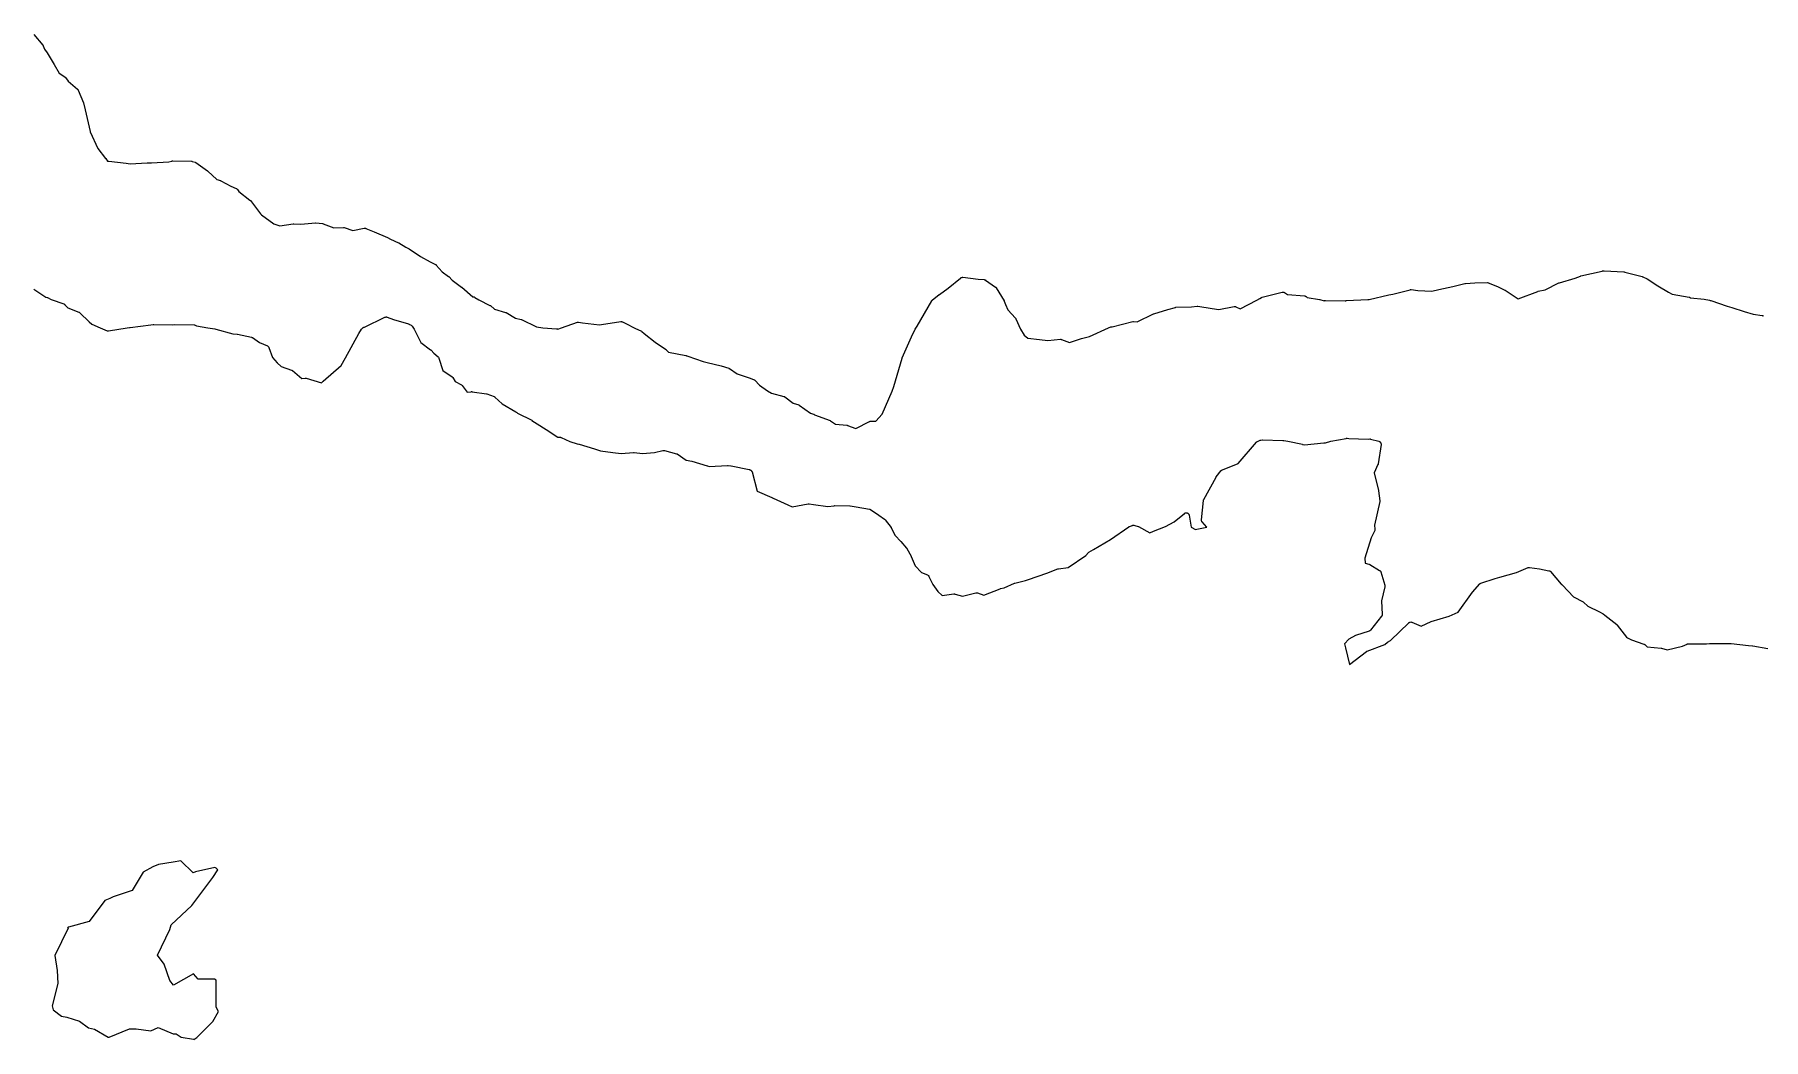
# Model space of a CAD drawing. Header units: millimetres. Extents: x 0 to 600, y 0 to 900.
# Drawn here: x 104.32 to 146.66, y 104.07 to 128.67 of the extents above; entities that cross this region are included whole.
import ezdxf

# ---------------------------------------------------------------- set-up
doc = ezdxf.new("R2010")
doc.units = ezdxf.units.MM
doc.layers.add('CORTE', color=1, linetype='Continuous')
doc.layers.add('GRABADO', color=5, linetype='Continuous')

msp = doc.modelspace()

# ---------------------------------------------------------------- linework, layer by layer
at = {"layer": 'CORTE'}
msp.add_lwpolyline([(104.304, 128.674), (104.523, 128.415), (104.526, 128.41), (104.529, 128.404), (104.532, 128.399), (104.564, 128.316), (104.627, 128.229), (104.629, 128.226), (104.799, 127.944), (104.8, 127.944), (104.924, 127.728), (105.058, 127.639), (105.063, 127.635), (105.07, 127.629), (105.074, 127.624), (105.143, 127.535), (105.367, 127.341), (105.37, 127.338), (105.377, 127.331), (105.383, 127.322), (105.386, 127.316), (105.514, 127.005), (105.561, 126.835), (105.679, 126.302), (105.679, 126.301), (105.681, 126.296), (105.869, 125.887), (106.06, 125.641), (106.061, 125.64), (106.108, 125.576), (106.141, 125.573), (106.56, 125.523), (106.66, 125.508), (107.08, 125.537), (107.084, 125.537), (107.179, 125.534), (107.609, 125.558), (107.682, 125.579), (107.687, 125.581), (107.698, 125.582), (107.703, 125.582), (108.159, 125.574), (108.163, 125.574), (108.17, 125.573), (108.176, 125.571), (108.249, 125.55), (108.255, 125.548), (108.263, 125.544), (108.268, 125.54), (108.555, 125.337), (108.559, 125.334), (108.786, 125.123), (108.87, 125.099), (108.874, 125.098), (108.879, 125.096), (109.124, 124.964), (109.256, 124.907), (109.261, 124.905), (109.269, 124.9), (109.278, 124.893), (109.284, 124.887), (109.286, 124.884), (109.324, 124.834), (109.592, 124.622), (109.596, 124.619), (109.6, 124.615), (109.603, 124.612), (109.852, 124.289), (109.865, 124.273), (109.879, 124.258), (110.177, 124.04), (110.322, 123.995), (110.656, 124.043), (110.661, 124.043), (110.666, 124.043), (110.838, 124.032), (111.198, 124.064), (111.205, 124.064), (111.37, 124.047), (111.376, 124.047), (111.383, 124.045), (111.387, 124.043), (111.645, 123.942), (111.883, 123.951), (111.887, 123.951), (111.893, 123.951), (111.904, 123.949), (112.11, 123.877), (112.394, 123.933), (112.399, 123.934), (112.407, 123.934), (112.416, 123.934), (112.428, 123.932), (112.435, 123.929), (112.639, 123.845), (112.96, 123.704), (112.962, 123.703), (113.032, 123.666), (113.234, 123.576), (113.237, 123.574), (113.414, 123.473), (113.49, 123.433), (113.493, 123.431), (113.769, 123.244), (114.011, 123.11), (114.138, 123.047), (114.14, 123.046), (114.146, 123.042), (114.154, 123.035), (114.158, 123.031), (114.303, 122.869), (114.458, 122.754), (114.462, 122.75), (114.464, 122.749), (114.548, 122.662), (114.778, 122.488), (114.78, 122.487), (115.052, 122.254), (115.076, 122.251), (115.082, 122.25), (115.094, 122.247), (115.104, 122.241), (115.195, 122.184), (115.472, 122.045), (115.475, 122.044), (115.483, 122.039), (115.581, 121.953), (115.852, 121.874), (115.857, 121.872), (115.861, 121.871), (115.866, 121.868), (116.095, 121.73), (116.238, 121.7), (116.241, 121.699), (116.248, 121.697), (116.608, 121.517), (116.608, 121.517), (116.766, 121.499), (117.103, 121.474), (117.109, 121.473), (117.116, 121.472), (117.123, 121.469), (117.127, 121.467), (117.13, 121.466), (117.222, 121.495), (117.613, 121.633), (117.617, 121.634), (117.625, 121.636), (117.633, 121.636), (117.642, 121.636), (117.738, 121.62), (118.158, 121.567), (118.204, 121.573), (118.673, 121.647), (118.679, 121.648), (118.683, 121.648), (118.691, 121.647), (118.7, 121.645), (118.708, 121.643), (118.714, 121.64), (118.796, 121.6), (119.017, 121.491), (119.181, 121.41), (119.188, 121.406), (119.251, 121.356), (119.516, 121.145), (119.771, 120.971), (119.775, 120.969), (119.778, 120.965), (119.841, 120.899), (120.269, 120.817), (120.277, 120.814), (120.285, 120.811), (120.289, 120.808), (120.317, 120.802), (120.321, 120.801), (120.697, 120.674), (120.791, 120.65), (121.132, 120.563), (121.134, 120.562), (121.319, 120.505), (121.324, 120.503), (121.33, 120.5), (121.334, 120.498), (121.527, 120.365), (121.843, 120.26), (121.938, 120.225), (121.95, 120.219), (121.96, 120.211), (122.075, 120.092), (122.271, 119.952), (122.369, 119.897), (122.667, 119.818), (122.672, 119.817), (122.679, 119.814), (122.685, 119.811), (122.689, 119.808), (122.899, 119.649), (123.035, 119.606), (123.039, 119.604), (123.048, 119.6), (123.321, 119.407), (123.393, 119.382), (123.397, 119.38), (123.401, 119.378), (123.419, 119.367), (123.8, 119.227), (123.806, 119.224), (123.811, 119.221), (123.935, 119.139), (124.21, 119.112), (124.217, 119.111), (124.225, 119.109), (124.228, 119.108), (124.428, 119.034), (124.768, 119.202), (124.775, 119.205), (124.783, 119.207), (124.788, 119.208), (124.794, 119.209), (124.921, 119.213), (125.077, 119.382), (125.319, 119.945), (125.361, 120.059), (125.406, 120.195), (125.564, 120.753), (125.566, 120.758), (125.794, 121.272), (125.888, 121.461), (125.936, 121.538), (126.293, 122.159), (126.296, 122.163), (126.298, 122.166), (126.304, 122.173), (126.476, 122.308), (126.478, 122.309), (126.696, 122.469), (126.998, 122.715), (127.004, 122.72), (127.013, 122.725), (127.018, 122.727), (127.025, 122.729), (127.033, 122.731), (127.039, 122.732), (127.046, 122.732), (127.053, 122.732), (127.424, 122.686), (127.576, 122.675), (127.581, 122.675), (127.587, 122.674), (127.595, 122.671), (127.601, 122.668), (127.604, 122.667), (127.609, 122.664), (127.853, 122.494), (127.861, 122.487), (127.868, 122.479), (127.87, 122.475), (128.064, 122.154), (128.067, 122.148), (128.098, 122.063), (128.155, 121.939), (128.343, 121.73), (128.347, 121.725), (128.351, 121.718), (128.354, 121.713), (128.465, 121.459), (128.552, 121.316), (128.644, 121.244), (128.929, 121.212), (129.138, 121.189), (129.441, 121.215), (129.448, 121.215), (129.456, 121.214), (129.464, 121.213), (129.472, 121.21), (129.662, 121.139), (129.962, 121.23), (130.157, 121.283), (130.618, 121.492), (130.619, 121.493), (130.679, 121.517), (130.684, 121.519), (130.694, 121.521), (130.712, 121.522), (131.213, 121.648), (131.218, 121.649), (131.224, 121.65), (131.23, 121.65), (131.322, 121.644), (131.721, 121.838), (131.727, 121.84), (132.069, 121.946), (132.257, 121.997), (132.263, 121.998), (132.269, 121.998), (132.656, 122.012), (132.792, 122.023), (132.798, 122.024), (132.806, 122.023), (133.162, 121.968), (133.318, 121.944), (133.696, 122.016), (133.701, 122.016), (133.709, 122.017), (133.719, 122.016), (133.728, 122.015), (133.735, 122.012), (133.74, 122.01), (133.841, 121.963), (134.249, 122.174), (134.249, 122.174), (134.33, 122.215), (134.366, 122.235), (134.372, 122.238), (134.382, 122.242), (134.871, 122.369), (134.874, 122.37), (134.881, 122.371), (134.893, 122.371), (134.898, 122.37), (134.902, 122.37), (134.91, 122.368), (134.916, 122.365), (134.923, 122.362), (134.929, 122.359), (135.002, 122.31), (135.418, 122.277), (135.423, 122.276), (135.431, 122.275), (135.439, 122.272), (135.448, 122.268), (135.454, 122.264), (135.458, 122.261), (135.482, 122.24), (135.787, 122.192), (135.792, 122.191), (135.901, 122.158), (135.909, 122.161), (135.913, 122.162), (135.92, 122.164), (135.929, 122.165), (135.934, 122.165), (136.415, 122.154), (136.433, 122.16), (136.439, 122.162), (136.445, 122.163), (136.45, 122.163), (136.973, 122.187), (136.977, 122.187), (136.979, 122.187), (137.002, 122.192), (137.485, 122.304), (137.489, 122.304), (137.581, 122.316), (138.006, 122.428), (138.013, 122.43), (138.025, 122.431), (138.032, 122.43), (138.194, 122.409), (138.54, 122.391), (138.713, 122.433), (139.053, 122.508), (139.346, 122.582), (139.353, 122.583), (139.36, 122.584), (139.591, 122.594), (139.901, 122.602), (139.909, 122.601), (139.913, 122.601), (139.921, 122.599), (140.146, 122.509), (140.148, 122.507), (140.326, 122.42), (140.331, 122.417), (140.649, 122.204), (141.138, 122.388), (141.143, 122.389), (141.316, 122.429), (141.651, 122.594), (141.656, 122.597), (141.663, 122.599), (142.052, 122.71), (142.18, 122.763), (142.184, 122.765), (142.188, 122.766), (142.708, 122.886), (142.719, 122.888), (142.724, 122.889), (142.732, 122.889), (142.736, 122.889), (142.76, 122.888), (143.242, 122.866), (143.246, 122.866), (143.268, 122.862), (143.692, 122.748), (143.697, 122.746), (143.702, 122.744), (143.808, 122.696), (143.811, 122.695), (143.815, 122.692), (144.07, 122.52), (144.335, 122.365), (144.421, 122.32), (144.84, 122.246), (144.848, 122.243), (144.872, 122.233), (145.211, 122.193), (145.339, 122.17), (145.356, 122.167), (145.362, 122.166), (145.367, 122.164), (145.768, 122.028), (145.889, 121.993), (146.189, 121.895), (146.406, 121.833), (146.63, 121.796), (146.636, 121.794), (146.64, 121.793), (146.644, 121.791), (146.654, 121.786), (146.662, 121.78)], dxfattribs=at)
at = {"layer": 'GRABADO'}
msp.add_lwpolyline([(104.301, 122.438), (104.596, 122.247), (104.624, 122.239), (104.63, 122.237), (104.636, 122.234), (104.724, 122.187), (105.032, 122.082), (105.038, 122.079), (105.045, 122.075), (105.052, 122.071), (105.059, 122.065), (105.063, 122.061), (105.132, 121.981), (105.405, 121.878), (105.411, 121.875), (105.417, 121.871), (105.421, 121.869), (105.427, 121.865), (105.66, 121.638), (105.725, 121.587), (105.928, 121.493), (106.096, 121.424), (106.131, 121.421), (106.586, 121.498), (106.587, 121.498), (106.647, 121.506), (106.652, 121.507), (106.662, 121.507), (106.664, 121.506), (107.167, 121.567), (107.227, 121.579), (107.235, 121.58), (107.241, 121.58), (107.699, 121.569), (107.752, 121.574), (107.756, 121.575), (108.228, 121.566), (108.237, 121.565), (108.248, 121.562), (108.284, 121.548), (108.563, 121.499), (108.564, 121.499), (108.736, 121.467), (108.755, 121.465), (108.761, 121.465), (109.175, 121.351), (109.282, 121.338), (109.285, 121.337), (109.632, 121.263), (109.639, 121.262), (109.649, 121.257), (109.655, 121.255), (109.829, 121.139), (110.021, 121.055), (110.024, 121.054), (110.03, 121.05), (110.038, 121.044), (110.047, 121.034), (110.053, 121.025), (110.056, 121.02), (110.058, 121.016), (110.146, 120.769), (110.263, 120.64), (110.356, 120.551), (110.609, 120.462), (110.613, 120.461), (110.623, 120.456), (110.629, 120.452), (110.632, 120.45), (110.863, 120.255), (110.949, 120.263), (110.955, 120.264), (110.963, 120.263), (110.97, 120.262), (110.974, 120.261), (111.342, 120.149), (111.387, 120.192), (111.389, 120.193), (111.825, 120.569), (111.932, 120.764), (111.932, 120.764), (112.263, 121.355), (112.263, 121.356), (112.326, 121.464), (112.329, 121.469), (112.333, 121.474), (112.338, 121.479), (112.358, 121.497), (112.364, 121.502), (112.371, 121.506), (112.377, 121.508), (112.386, 121.512), (112.391, 121.513), (112.395, 121.514), (112.4, 121.515), (112.897, 121.754), (112.905, 121.757), (112.917, 121.76), (112.926, 121.761), (112.935, 121.761), (112.943, 121.76), (112.947, 121.759), (112.952, 121.758), (113.109, 121.701), (113.477, 121.591), (113.483, 121.589), (113.488, 121.587), (113.542, 121.558), (113.546, 121.555), (113.552, 121.551), (113.558, 121.546), (113.563, 121.54), (113.566, 121.535), (113.615, 121.463), (113.617, 121.459), (113.778, 121.132), (114.019, 120.96), (114.024, 120.956), (114.03, 120.95), (114.098, 120.875), (114.201, 120.784), (114.209, 120.776), (114.217, 120.764), (114.22, 120.756), (114.317, 120.45), (114.544, 120.295), (114.547, 120.292), (114.552, 120.288), (114.557, 120.282), (114.56, 120.278), (114.622, 120.185), (114.773, 120.099), (114.777, 120.096), (114.783, 120.092), (114.79, 120.086), (114.794, 120.08), (114.91, 119.921), (115.012, 119.932), (115.016, 119.933), (115.026, 119.933), (115.032, 119.932), (115.386, 119.88), (115.391, 119.878), (115.396, 119.877), (115.572, 119.812), (115.578, 119.81), (115.585, 119.806), (115.589, 119.803), (115.593, 119.8), (115.767, 119.637), (116.103, 119.437), (116.107, 119.435), (116.115, 119.429), (116.126, 119.42), (116.148, 119.406), (116.493, 119.231), (116.497, 119.229), (116.63, 119.141), (116.848, 119.009), (116.85, 119.009), (117.135, 118.816), (117.184, 118.817), (117.19, 118.817), (117.197, 118.816), (117.204, 118.815), (117.211, 118.813), (117.215, 118.811), (117.426, 118.716), (117.607, 118.654), (117.65, 118.645), (117.653, 118.645), (118.034, 118.529), (118.035, 118.529), (118.175, 118.483), (118.483, 118.444), (118.683, 118.418), (118.988, 118.441), (118.993, 118.441), (119, 118.441), (119.205, 118.417), (119.503, 118.439), (119.709, 118.491), (119.714, 118.492), (119.722, 118.493), (119.733, 118.493), (119.739, 118.492), (119.743, 118.492), (120.041, 118.412), (120.045, 118.411), (120.055, 118.407), (120.279, 118.253), (120.416, 118.227), (120.419, 118.227), (120.795, 118.117), (120.798, 118.116), (120.84, 118.1), (121.293, 118.124), (121.297, 118.124), (121.302, 118.123), (121.373, 118.115), (121.375, 118.114), (121.822, 118.025), (121.83, 118.023), (121.839, 118.02), (121.841, 118.018), (121.853, 118.012), (121.857, 118.009), (121.86, 118.007), (121.867, 118.002), (121.871, 117.998), (121.876, 117.993), (121.881, 117.986), (121.885, 117.979), (121.888, 117.972), (121.89, 117.967), (122.018, 117.494), (122.372, 117.344), (122.375, 117.343), (122.387, 117.336), (122.392, 117.333), (122.397, 117.329), (122.408, 117.321), (122.77, 117.161), (122.873, 117.116), (123.265, 117.186), (123.272, 117.187), (123.283, 117.187), (123.289, 117.186), (123.398, 117.168), (123.747, 117.118), (123.901, 117.141), (123.907, 117.142), (124.284, 117.135), (124.29, 117.135), (124.296, 117.134), (124.444, 117.109), (124.763, 117.056), (124.769, 117.055), (124.776, 117.053), (124.784, 117.049), (124.789, 117.046), (124.997, 116.907), (125.137, 116.807), (125.142, 116.803), (125.149, 116.796), (125.152, 116.792), (125.296, 116.605), (125.299, 116.6), (125.3, 116.597), (125.397, 116.415), (125.534, 116.261), (125.675, 116.102), (125.679, 116.097), (125.682, 116.091), (125.787, 115.901), (125.788, 115.897), (125.884, 115.671), (126.044, 115.508), (126.187, 115.446), (126.192, 115.443), (126.198, 115.44), (126.205, 115.435), (126.211, 115.429), (126.216, 115.423), (126.22, 115.416), (126.223, 115.411), (126.314, 115.212), (126.442, 115.041), (126.549, 114.939), (126.833, 114.979), (126.838, 114.98), (126.85, 114.98), (126.859, 114.978), (126.863, 114.978), (127.047, 114.928), (127.373, 115.009), (127.38, 115.011), (127.388, 115.011), (127.393, 115.011), (127.402, 115.011), (127.411, 115.009), (127.414, 115.008), (127.567, 114.953), (127.963, 115.108), (127.966, 115.109), (127.971, 115.11), (128.068, 115.131), (128.314, 115.243), (128.318, 115.244), (128.323, 115.246), (128.591, 115.308), (128.657, 115.335), (129.111, 115.49), (129.375, 115.594), (129.379, 115.595), (129.386, 115.597), (129.392, 115.598), (129.633, 115.625), (130.062, 115.925), (130.127, 115.993), (130.13, 115.997), (130.139, 116.004), (130.142, 116.006), (130.25, 116.072), (130.665, 116.312), (131.117, 116.626), (131.124, 116.63), (131.13, 116.632), (131.206, 116.659), (131.211, 116.66), (131.219, 116.661), (131.228, 116.662), (131.237, 116.662), (131.242, 116.661), (131.262, 116.657), (131.344, 116.634), (131.352, 116.632), (131.358, 116.629), (131.634, 116.48), (131.724, 116.513), (132.013, 116.63), (132.232, 116.748), (132.477, 116.952), (132.48, 116.954), (132.488, 116.959), (132.498, 116.963), (132.505, 116.966), (132.514, 116.967), (132.52, 116.968), (132.527, 116.968), (132.536, 116.966), (132.543, 116.965), (132.55, 116.963), (132.556, 116.96), (132.562, 116.956), (132.569, 116.952), (132.574, 116.948), (132.578, 116.943), (132.583, 116.937), (132.588, 116.93), (132.592, 116.921), (132.596, 116.909), (132.642, 116.612), (132.749, 116.559), (132.785, 116.564), (133.03, 116.611), (132.912, 116.743), (132.909, 116.748), (132.904, 116.755), (132.898, 116.769), (132.895, 116.785), (132.895, 116.796), (132.943, 117.267), (132.944, 117.272), (132.945, 117.278), (132.948, 117.286), (132.951, 117.292), (133.255, 117.842), (133.259, 117.848), (133.383, 117.999), (133.387, 118.005), (133.393, 118.009), (133.4, 118.015), (133.409, 118.02), (133.411, 118.02), (133.797, 118.176), (134.243, 118.696), (134.248, 118.701), (134.256, 118.707), (134.262, 118.711), (134.266, 118.713), (134.335, 118.744), (134.339, 118.746), (134.348, 118.749), (134.379, 118.753), (134.384, 118.754), (134.392, 118.754), (134.887, 118.736), (134.898, 118.737), (134.904, 118.737), (134.91, 118.736), (135.01, 118.719), (135.368, 118.643), (135.37, 118.642), (135.417, 118.629), (135.895, 118.682), (135.901, 118.683), (135.915, 118.683), (135.931, 118.679), (136.067, 118.719), (136.443, 118.789), (136.448, 118.79), (136.456, 118.79), (136.463, 118.79), (136.509, 118.784), (136.979, 118.773), (137.021, 118.774), (137.024, 118.774), (137.031, 118.774), (137.038, 118.772), (137.241, 118.718), (137.246, 118.716), (137.253, 118.713), (137.261, 118.709), (137.265, 118.706), (137.27, 118.702), (137.277, 118.696), (137.282, 118.688), (137.288, 118.678), (137.292, 118.669), (137.293, 118.663), (137.295, 118.657), (137.295, 118.65), (137.295, 118.641), (137.295, 118.635), (137.224, 118.167), (137.223, 118.16), (137.22, 118.152), (137.218, 118.148), (137.123, 117.944), (137.233, 117.512), (137.234, 117.507), (137.264, 117.263), (137.264, 117.257), (137.264, 117.251), (137.263, 117.245), (137.135, 116.664), (137.145, 116.57), (137.146, 116.563), (137.145, 116.552), (137.143, 116.541), (137.139, 116.531), (137.049, 116.352), (136.895, 115.858), (136.903, 115.732), (136.998, 115.71), (137.006, 115.707), (137.013, 115.704), (137.016, 115.702), (137.26, 115.557), (137.265, 115.554), (137.271, 115.548), (137.277, 115.543), (137.283, 115.535), (137.286, 115.528), (137.29, 115.521), (137.388, 115.192), (137.389, 115.188), (137.39, 115.18), (137.39, 115.171), (137.39, 115.163), (137.388, 115.156), (137.308, 114.808), (137.322, 114.48), (137.322, 114.475), (137.321, 114.466), (137.32, 114.459), (137.318, 114.454), (137.315, 114.445), (137.311, 114.438), (137.308, 114.434), (137.036, 114.093), (137.033, 114.09), (137.028, 114.084), (137.02, 114.078), (137.015, 114.076), (137.01, 114.073), (137.004, 114.071), (136.671, 113.961), (136.502, 113.872), (136.399, 113.762), (136.423, 113.66), (136.518, 113.253), (136.935, 113.57), (136.939, 113.573), (136.945, 113.576), (136.951, 113.579), (137.384, 113.742), (137.455, 113.796), (137.456, 113.797), (137.522, 113.842), (137.974, 114.273), (137.977, 114.277), (137.985, 114.282), (137.991, 114.285), (137.998, 114.288), (138.004, 114.29), (138.011, 114.292), (138.026, 114.294), (138.038, 114.292), (138.046, 114.29), (138.052, 114.288), (138.273, 114.195), (138.522, 114.304), (138.526, 114.306), (138.959, 114.435), (139.04, 114.468), (139.186, 114.538), (139.532, 115.02), (139.535, 115.023), (139.716, 115.226), (139.725, 115.234), (139.734, 115.239), (139.741, 115.243), (140.087, 115.356), (140.088, 115.356), (140.204, 115.392), (140.205, 115.392), (140.614, 115.505), (140.899, 115.625), (140.906, 115.627), (140.912, 115.628), (140.92, 115.629), (140.928, 115.629), (140.933, 115.629), (141.174, 115.597), (141.407, 115.55), (141.411, 115.549), (141.419, 115.547), (141.428, 115.542), (141.434, 115.539), (141.44, 115.534), (141.446, 115.528), (141.708, 115.222), (141.713, 115.216), (141.716, 115.21), (141.719, 115.208), (141.729, 115.202), (141.736, 115.196), (142.007, 114.908), (142.241, 114.788), (142.246, 114.785), (142.254, 114.779), (142.358, 114.684), (142.641, 114.545), (142.732, 114.492), (142.774, 114.463), (143.072, 114.228), (143.077, 114.222), (143.081, 114.218), (143.304, 113.923), (143.332, 113.906), (143.43, 113.853), (143.727, 113.754), (143.732, 113.752), (143.739, 113.749), (143.747, 113.743), (143.752, 113.739), (143.809, 113.685), (144.151, 113.65), (144.155, 113.65), (144.159, 113.649), (144.3, 113.611), (144.679, 113.7), (144.79, 113.753), (144.795, 113.755), (144.802, 113.757), (144.806, 113.758), (144.814, 113.76), (145.264, 113.76), (145.337, 113.769), (145.342, 113.77), (145.801, 113.77), (145.87, 113.768), (145.873, 113.768), (146.29, 113.721), (146.291, 113.721), (146.395, 113.706), (146.396, 113.706), (146.764, 113.643)], dxfattribs=at)
msp.add_lwpolyline([(104.89, 105.442), (104.751, 104.899), (104.777, 104.798), (104.981, 104.64), (105.106, 104.616), (105.419, 104.523), (105.643, 104.361), (105.786, 104.326), (106.123, 104.131), (106.136, 104.128), (106.148, 104.131), (106.642, 104.331), (106.808, 104.331), (107.168, 104.288), (107.349, 104.368), (107.717, 104.212), (107.783, 104.212), (107.905, 104.132), (108.21, 104.08), (108.222, 104.074), (108.296, 104.12), (108.687, 104.512), (108.82, 104.757), (108.768, 104.864), (108.768, 105.448), (108.765, 105.527), (108.727, 105.551), (108.324, 105.551), (108.209, 105.682), (107.719, 105.402), (107.635, 105.518), (107.49, 105.915), (107.328, 106.136), (107.632, 106.761), (107.667, 106.879), (108.169, 107.352), (108.339, 107.578), (108.686, 108.039), (108.806, 108.222), (108.77, 108.263), (108.736, 108.282), (108.262, 108.176), (108.207, 108.155), (107.904, 108.446), (107.714, 108.411), (107.353, 108.359), (107.212, 108.301), (106.979, 108.172), (106.706, 107.717), (106.241, 107.567), (106.166, 107.528), (106.041, 107.472), (105.656, 106.96), (105.152, 106.819), (105.129, 106.808), (105.138, 106.797), (104.817, 106.132), (104.869, 105.761), (104.89, 105.442)], close=True, dxfattribs=at)

doc.saveas('drawing.dxf')
